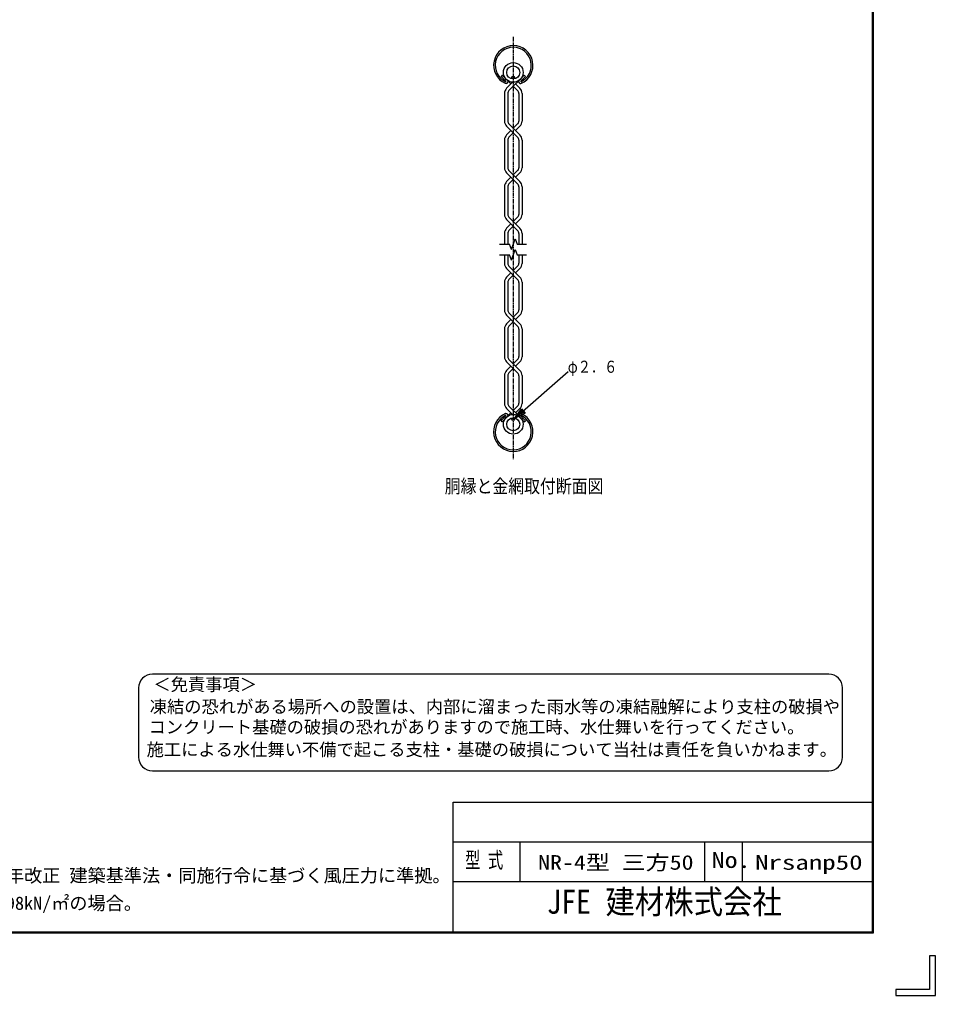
# Model space of a CAD drawing. Units: millimetres, scale not verified. Extents: x -4425 to 4425, y -3150 to 3150.
# Drawn here: x 1113 to 4425, y -3150 to 380 of the extents above; entities that cross this region are included whole.
import ezdxf
from ezdxf.enums import TextEntityAlignment as Align

# ---------------------------------------------------------------- set-up
doc = ezdxf.new("R2010")
doc.units = ezdxf.units.MM
doc.header["$LTSCALE"] = 20
doc.linetypes.add('USER1', pattern=[1.125, 0.75, -0.125, 0.125, -0.125])
for name, color, linetype, lineweight in [('0-0_1', 7, 'Continuous', 25), ('0-2_0', 7, 'Continuous', 25), ('0-4_WAKU', 7, 'Continuous', 25), ('0-9_D-TTL-TXT', 2, 'Continuous', 25)]:
    doc.layers.add(name, color=color, linetype=linetype, lineweight=lineweight)
doc.styles.add('ＭＳ ゴシック', font='')
doc.styles.get('ＭＳ ゴシック').set_extended_font_data('MS Gothic')

# ---------------------------------------------------------------- blocks, each defined once
blk = doc.blocks.new('C21')
at = {"layer": '0-0_1', "color": 4}
blk.add_line((91058.4, 87643.8), (94939.4, 91042.8), dxfattribs=at)
blk.add_lwpolyline([(91828.6, 88039.3), (91058.4, 87643.8), (91551.9, 88355.3)], close=True, dxfattribs=at)
blk.add_lwpolyline([(91759.5, 88118.3), (91374.3, 87920.6), (91621.1, 88276.3)], dxfattribs=at)

msp = doc.modelspace()

# ---------------------------------------------------------------- linework, layer by layer
at = {"layer": '0-0_1', "color": 2, "linetype": 'USER1'}
msp.add_line((2898.3, 317.06), (2898.3, -1212.33), dxfattribs=at)
at = {"layer": '0-0_1'}
for p, q in [((2858.59, 178.7), (2854.35, 174.45)), ((2877.79, 159.49), (2858.59, 178.7)), ((2919.06, 159.09), (2938.26, 178.29)), ((2938.26, 178.29), (2942.5, 174.05)), ((2872.94, 155.86), (2854.35, 174.45)), ((2874.11, 131.28), (2889.81, 146.98)), ((2889.81, 146.98), (2877.38, 159.41)), ((2889.81, 146.98), (2895.85, 153.01)), ((2922.48, 131.28), (2906.78, 146.98)), ((2923.91, 155.46), (2942.5, 174.05)), ((2866.42, 112.71), (2866.42, 12.49)), ((2878.42, 112.4), (2878.42, 12.8)), ((2913.78, 123.01), (2898.3, 138.49)), ((2918.17, 112.4), (2918.17, 12.8)), ((2930.17, 112.71), (2930.17, 12.49)), ((2906.78, -21.77), (2882.82, 2.19)), ((2898.3, -13.29), (2913.78, 2.19)), ((2898.3, -30.26), (2874.11, -6.07)), ((2874.11, -37.47), (2889.81, -21.77)), ((2882.82, -45.74), (2898.3, -30.26)), ((2913.78, -45.74), (2898.3, -30.26)), ((2906.78, -21.77), (2922.48, -6.07)), ((2922.48, -37.47), (2906.78, -21.77)), ((2866.42, -56.04), (2866.42, -156.26)), ((2878.42, -56.35), (2878.42, -155.95)), ((2918.17, -56.35), (2918.17, -155.95)), ((2930.17, -56.04), (2930.17, -156.26)), ((2898.3, -199.01), (2874.11, -174.82)), ((2906.78, -190.52), (2882.82, -166.56)), ((2898.3, -182.04), (2913.78, -166.56)), ((2906.78, -190.52), (2922.48, -174.82)), ((2874.11, -206.22), (2889.81, -190.52)), ((2882.82, -214.49), (2898.3, -199.01)), ((2913.78, -214.49), (2898.3, -199.01)), ((2922.48, -206.22), (2906.78, -190.52)), ((2866.42, -224.79), (2866.42, -325.01)), ((2878.42, -225.1), (2878.42, -324.7)), ((2918.17, -225.1), (2918.17, -324.7)), ((2930.17, -224.79), (2930.17, -325.01)), ((2898.3, -367.76), (2874.11, -343.57)), ((2906.78, -359.27), (2882.82, -335.31)), ((2898.3, -350.79), (2913.78, -335.31)), ((2906.78, -359.27), (2922.48, -343.57)), ((2874.11, -374.97), (2889.81, -359.27)), ((2882.82, -383.24), (2898.3, -367.76)), ((2913.78, -383.24), (2898.3, -367.76)), ((2922.48, -374.97), (2906.78, -359.27)), ((2866.42, -393.54), (2866.42, -432.76)), ((2878.42, -393.85), (2878.42, -432.76)), ((2918.17, -393.85), (2918.17, -432.76)), ((2930.17, -393.54), (2930.17, -432.76)), ((2866.42, -471.01), (2866.42, -502.01)), ((2878.42, -471.01), (2878.42, -501.7)), ((2918.17, -471.01), (2918.17, -501.7)), ((2930.17, -471.01), (2930.17, -502.01)), ((2898.3, -544.76), (2874.11, -520.57)), ((2906.78, -536.27), (2882.82, -512.31)), ((2898.3, -527.79), (2913.78, -512.31)), ((2906.78, -536.27), (2922.48, -520.57)), ((2874.11, -551.97), (2889.81, -536.27)), ((2882.82, -560.24), (2898.3, -544.76)), ((2913.78, -560.24), (2898.3, -544.76)), ((2922.48, -551.97), (2906.78, -536.27)), ((2866.42, -570.54), (2866.42, -670.76)), ((2878.42, -570.85), (2878.42, -670.45)), ((2918.17, -570.85), (2918.17, -670.45)), ((2930.17, -570.54), (2930.17, -670.76)), ((2898.3, -713.51), (2874.11, -689.32)), ((2874.11, -720.72), (2889.81, -705.02)), ((2906.78, -705.02), (2882.82, -681.06)), ((2898.3, -696.54), (2913.78, -681.06)), ((2906.78, -705.02), (2922.48, -689.32)), ((2922.48, -720.73), (2906.78, -705.02)), ((2866.42, -739.29), (2866.42, -839.51)), ((2878.42, -739.6), (2878.42, -839.2)), ((2882.82, -728.99), (2898.3, -713.51)), ((2913.78, -728.99), (2898.3, -713.51)), ((2918.17, -739.6), (2918.17, -839.2)), ((2930.17, -739.29), (2930.17, -839.51)), ((2898.3, -882.26), (2874.11, -858.07)), ((2874.11, -889.47), (2889.81, -873.77)), ((2882.81, -897.74), (2898.3, -882.26)), ((2906.78, -873.77), (2882.82, -849.81)), ((2898.3, -865.29), (2913.78, -849.81)), ((2913.78, -897.74), (2898.3, -882.26)), ((2906.78, -873.77), (2922.48, -858.07)), ((2922.48, -889.48), (2906.78, -873.77)), ((2866.42, -908.04), (2866.42, -1008.26)), ((2878.42, -908.35), (2878.42, -1007.95)), ((2918.17, -908.35), (2918.17, -1007.95)), ((2930.17, -908.04), (2930.17, -1008.26)), ((2919.33, -1055.07), (2882.81, -1018.56)), ((2898.3, -1034.04), (2913.78, -1018.56)), ((2872.8, -1052.16), (2854.2, -1070.75)), ((2877.65, -1055.79), (2858.44, -1075)), ((2873.9, -1058.44), (2889.81, -1042.52)), ((2895.82, -1048.53), (2874.11, -1026.82)), ((2906.78, -1042.52), (2922.48, -1026.82)), ((2918.91, -1056.2), (2938.12, -1075.4)), ((2923.76, -1052.56), (2942.36, -1071.16)), ((2858.44, -1075), (2854.2, -1070.75)), ((2938.12, -1075.4), (2942.36, -1071.16))]:
    msp.add_line(p, q, dxfattribs=at)
at = {"layer": '0-0_1', "color": 4}
for p, q in [((2891.37, -451.79), (2905.22, -413.73)), ((2905.22, -413.73), (2912.15, -432.76)), ((2848.13, -432.76), (2884.44, -432.76)), ((2891.37, -451.79), (2884.44, -432.76)), ((2891.37, -490.04), (2905.22, -451.98)), ((2905.22, -451.98), (2912.15, -471.01)), ((2912.15, -432.76), (2946.65, -432.76)), ((2848.13, -471.01), (2884.44, -471.01)), ((2891.37, -490.04), (2884.44, -471.01)), ((2912.15, -471.01), (2946.65, -471.01))]:
    msp.add_line(p, q, dxfattribs=at)
at = {"layer": '0-0_1'}
msp.add_lwpolyline([(2882.82, 123.01), (2898.3, 138.49), (2919.22, 159.41)], dxfattribs=at)
for centre, radius in [((2898.3, 188.55), 35.62), ((2898.3, 188.55), 23.62), ((2898.3, 170.18), 4.88), ((2898.3, -1084.07), 35.62), ((2898.3, -1084.07), 23.62), ((2898.3, -1065.32), 4.88)]:
    msp.add_circle(centre, radius, dxfattribs=at)
for centre, radius, start, end in [((2898.38, 214.28), 71.25, 292.92905, 245.65784), ((2898.38, 214.28), 65.25, 294.33545, 245.82672), ((2872.13, 156.26), 7.5, 245.55145, 10.65768), ((2924.63, 156.23), 7.5, 169.34225, 276.63837), ((2892.67, 112.71), 26.25, 134.99994, 179.99992), ((2893.42, 112.4), 15, 134.99994, 179.99992), ((2903.17, 112.4), 15, 0, 45.00122), ((2903.92, 112.71), 26.25, 0, 44.99998), ((2892.67, 12.49), 26.25, 179.99992, 225.00006), ((2893.42, 12.8), 15, 179.99992, 225.0013), ((2903.17, 12.8), 15, 315.00125, 0), ((2903.92, 12.49), 26.25, 315.00003, 0), ((2892.67, -56.04), 26.25, 134.99994, 179.99992), ((2893.42, -56.35), 15, 134.99994, 179.99992), ((2903.17, -56.35), 15, 0, 45.00122), ((2903.92, -56.04), 26.25, 0, 44.99998), ((2892.67, -156.26), 26.25, 179.99992, 225.00006), ((2893.42, -155.95), 15, 179.99992, 225.0013), ((2903.17, -155.95), 15, 315.00125, 0), ((2903.92, -156.26), 26.25, 315.00003, 0), ((2892.67, -224.79), 26.25, 134.99994, 179.99992), ((2903.92, -224.79), 26.25, 0, 44.99998), ((2893.42, -225.1), 15, 134.99994, 179.99992), ((2903.17, -225.1), 15, 0, 45.00122), ((2892.67, -325.01), 26.25, 179.99992, 225.00006), ((2893.42, -324.7), 15, 179.99992, 225.0013), ((2903.17, -324.7), 15, 315.00125, 0), ((2903.92, -325.01), 26.25, 315.00003, 0), ((2892.67, -393.54), 26.25, 134.99994, 179.99992), ((2893.42, -393.85), 15, 134.99994, 179.99992), ((2903.17, -393.85), 15, 0, 45.00122), ((2903.92, -393.54), 26.25, 0, 44.99998), ((2892.67, -502.01), 26.25, 179.99992, 225.00006), ((2893.42, -501.7), 15, 179.99992, 225.0013), ((2903.17, -501.7), 15, 315.00125, 0), ((2903.92, -502.01), 26.25, 315.00003, 0), ((2892.67, -570.54), 26.25, 134.99994, 179.99992), ((2893.42, -570.85), 15, 134.99994, 179.99992), ((2903.17, -570.85), 15, 0, 45.00122), ((2903.92, -570.54), 26.25, 0, 44.99998), ((2893.42, -670.45), 15, 179.99992, 225.0013), ((2903.17, -670.45), 15, 315.00125, 0), ((2892.67, -670.76), 26.25, 179.99992, 225.00006), ((2903.92, -670.76), 26.25, 315.00003, 0), ((2892.67, -739.29), 26.25, 134.99994, 179.99992), ((2893.42, -739.6), 15, 134.99994, 179.99992), ((2903.17, -739.6), 15, 0, 45.00122), ((2903.92, -739.29), 26.25, 0, 44.99998), ((2892.67, -839.51), 26.25, 179.99992, 225.00006), ((2893.42, -839.2), 15, 179.99992, 224.99883), ((2903.17, -839.2), 15, 314.99878, 0), ((2903.92, -839.51), 26.25, 315.00003, 0), ((2892.67, -908.04), 26.25, 134.99994, 179.99992), ((2893.42, -908.35), 15, 134.99994, 179.99992), ((2903.17, -908.35), 15, 0, 45.00122), ((2903.92, -908.04), 26.25, 0, 45.00069), ((2892.67, -1008.26), 26.25, 179.99992, 225.00006), ((2893.42, -1007.95), 15, 179.99992, 224.99883), ((2903.17, -1007.95), 15, 315.00125, 0), ((2903.92, -1008.26), 26.25, 315.00003, 0), ((2898.32, -1110.98), 71.25, 112.92898, 65.65775), ((2898.32, -1110.98), 65.25, 114.33539, 65.82681), ((2872.07, -1052.93), 7.5, 349.34232, 96.6383), ((2924.57, -1052.96), 7.5, 65.55139, 190.65775)]:
    msp.add_arc(centre, radius, start, end, dxfattribs=at)
at = {"layer": '0-4_WAKU'}
for p, q in [((2681.47, -2450.93), (4195.91, -2450.93)), ((2681.47, -2921), (2681.47, -2450.93)), ((2681.47, -2594.18), (4195.91, -2594.18)), ((2923.64, -2737.43), (2923.64, -2594.18)), ((3591.1, -2737.43), (3591.1, -2594.18)), ((3727.19, -2737.43), (3727.19, -2594.18)), ((2681.47, -2737.43), (4195.91, -2737.43)), ((4403.43, -3006.75), (4403.43, -3128.51)), ((4281.66, -3150), (4424.91, -3150))]:
    msp.add_line(p, q, dxfattribs=at)
msp.add_lwpolyline([(-4050.09, 2925), (4199.91, 2925), (4199.91, -2925), (-4050.09, -2925)], close=True, dxfattribs=at)
for points in [[(4197.91, 2923), (4197.91, -2923), (-4048.09, -2923)], [(4195.91, 2921), (4195.91, -2921), (-4046.09, -2921)], [(4424.91, -3150), (4424.91, -3006.75), (4403.43, -3006.75)], [(4403.43, -3128.51), (4281.66, -3128.51), (4281.66, -3150)]]:
    msp.add_lwpolyline(points, dxfattribs=at)
at = {"layer": '0-9_D-TTL-TXT'}
for p, q in [((4039.06, -1987.47), (1593.52, -1987.47)), ((1543.52, -2037.47), (1543.52, -2287.47)), ((4089.06, -2287.47), (4089.06, -2037.47)), ((1593.52, -2337.47), (4039.06, -2337.47))]:
    msp.add_line(p, q, dxfattribs=at)
for centre, start, end in [((1593.52, -2037.47), 90, 180), ((4039.06, -2037.47), 0, 90), ((1593.52, -2287.47), 180, 270), ((4039.06, -2287.47), 270, 0)]:
    msp.add_arc(centre, 50, start, end, dxfattribs=at)

# ---------------------------------------------------------------- block references
at = {"layer": '0-2_0', "xscale": 0.05, "yscale": 0.05}
msp.add_blockref('C21', (-1650.02, -5445.56), dxfattribs=at)

# ---------------------------------------------------------------- texts
at = {"layer": '0-0_1', "color": 4, "style": 'ＭＳ ゴシック'}
for s, height, width, p in [('φ２．６', 43.63, 0.8, (3095.38, -910.75)), ('胴縁と金網取付断面図', 49.48, 0.85, (2650.58, -1347.39))]:
    msp.add_text(s, height=height, dxfattribs=dict(at, width=width)).set_placement(p, align=Align.BOTTOM_LEFT)
at = {"layer": '0-4_WAKU', "style": 'ＭＳ ゴシック'}
for s, height, width, p in [('型 式', 57.73, 0.7, (2724.22, -2706.02)), ('NR-4型 三方50', 52.92, 1.2, (2987.89, -2711.07)), ('No.', 57.73, 1.2, (3615.45, -2706.02)), ('Nrsanp50', 52.92, 1.35, (3772.69, -2711.07)), ('JFE 建材株式会社', 86.59, 0.9, (3019.57, -2880.36))]:
    msp.add_text(s, height=height, dxfattribs=dict(at, width=width)).set_placement(p, align=Align.BOTTOM_LEFT)
at = {"layer": '0-9_D-TTL-TXT', "color": 7, "style": 'ＭＳ ゴシック'}
for s, height, p in [('＜免責事項＞ \u3000\u3000', 45.75, (1597.22, -2061.65)), ('凍結の恐れがある場所への設置は、内部に溜まった雨水等の凍結融解により支柱の破損や', 45.75, (1583.7, -2142.15)), ('コンクリート基礎の破損の恐れがありますので施工時、水仕舞いを行ってください。', 45.75, (1579.59, -2215.57)), ('施工による水仕舞い不備で起こる支柱・基礎の破損について当社は責任を負いかねます。 ', 45.75, (1572.59, -2297.06)), ('（設計条件）風荷重：昭和57年改正 建築基準法・同施行令に基づく風圧力に準拠。', 48.11, (210.86, -2754.6)), ('（基礎条件）長期許容地耐力98kN/㎡の場合。', 48.11, (210.86, -2854.6))]:
    msp.add_text(s, height=height, dxfattribs=at).set_placement(p, align=Align.BOTTOM_LEFT)

doc.saveas('drawing.dxf')
